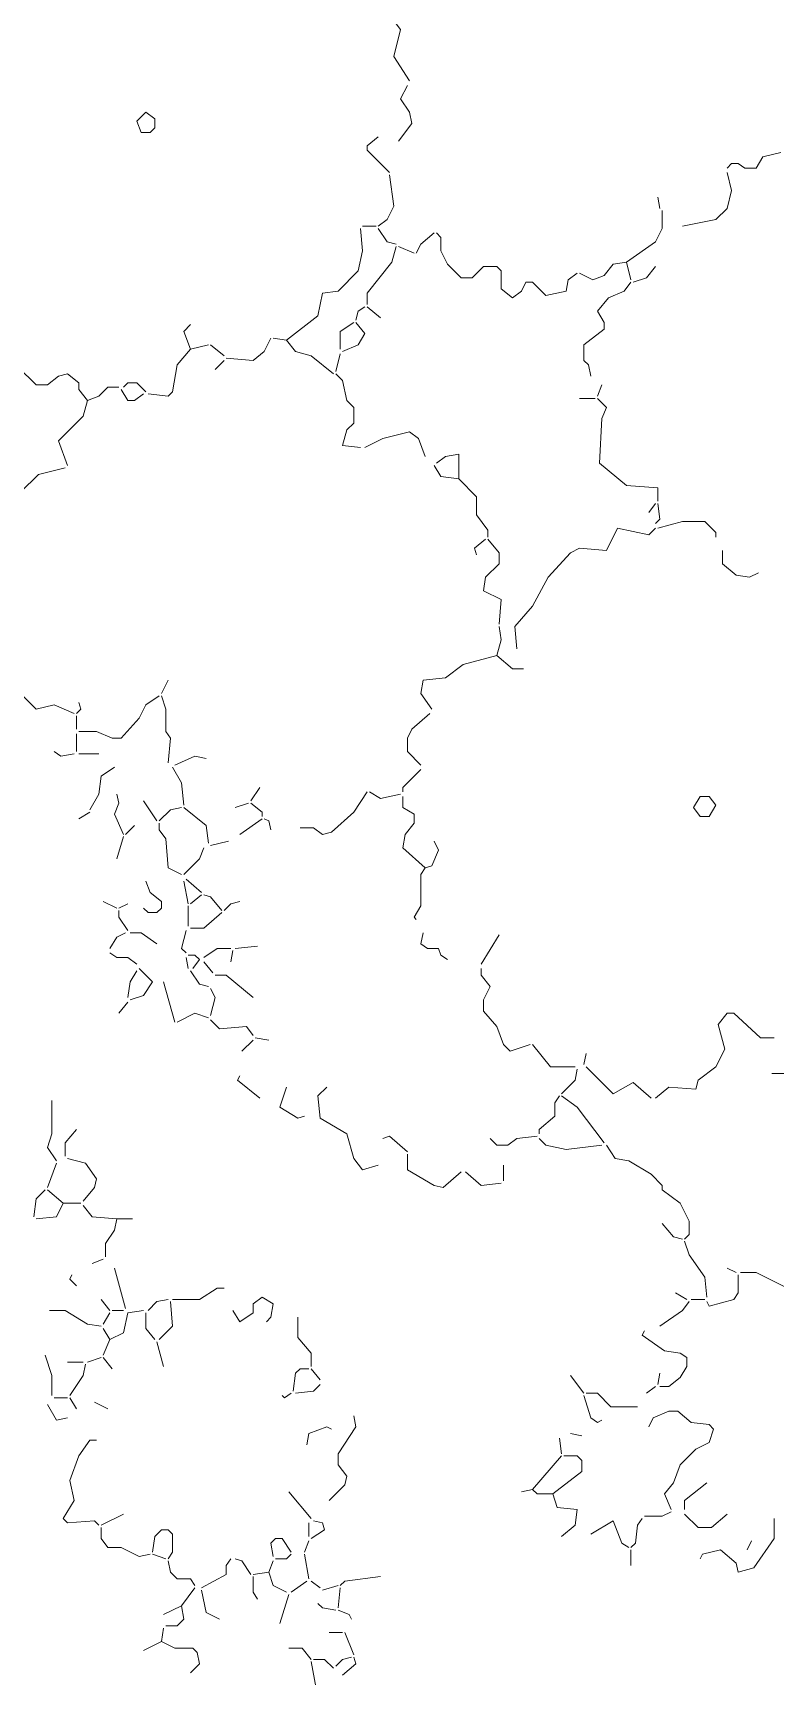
# Model space of a CAD drawing. Header units: millimetres. Extents: x 0 to 150953, y 0 to 85148.
# Drawn here: x 95980 to 105983, y 44307 to 66452 of the extents above; entities that cross this region are included whole.
import ezdxf

# ---------------------------------------------------------------- set-up
doc = ezdxf.new("R2010")
doc.units = ezdxf.units.MM
doc.layers.add('LINEWORK', color=7, linetype='CONTINUOUS', lineweight=0, plot=False)

msp = doc.modelspace()

# ---------------------------------------------------------------- linework, layer by layer
at = {"layer": 'LINEWORK'}
for points in [[(100574.846, 66919.333), (100514.589, 66768.686), (100815.895, 66648.161), (100936.409, 66497.513), (100846.018, 66135.95), (101056.934, 65804.515)], [(101026.8, 65744.253), (100936.409, 65563.471), (101056.934, 65382.689), (101087.068, 65232.042), (100906.286, 64990.998)], [(100635.114, 65051.26), (100484.455, 64930.735), (100484.455, 64870.478), (100785.761, 64569.172)], [(106058.563, 64840.345), (105817.513, 64780.088), (105727.122, 64629.434), (105576.475, 64629.434), (105486.084, 64689.697), (105395.693, 64689.697), (105335.436, 64629.434)], [(100785.761, 64539.044), (100846.018, 64117.218), (100755.627, 63936.436), (100635.114, 63846.046)], [(105335.436, 64569.172), (105395.693, 64328.134), (105335.436, 64087.09), (105184.777, 63936.436), (104732.823, 63846.046)], [(104401.394, 64237.743), (104431.528, 64087.09)], [(104461.651, 64056.961), (104461.651, 63815.917), (104371.26, 63635.135), (103979.574, 63363.963)], [(100394.064, 63815.917), (100424.198, 63514.616), (100363.941, 63243.444), (100092.769, 62972.271), (99881.853, 62942.137), (99821.596, 62640.836), (99399.765, 62309.402)], [(100424.198, 63846.046), (100604.98, 63846.046)], [(100635.114, 63815.917), (100755.627, 63635.135), (100876.152, 63605.007)], [(100876.152, 63574.873), (100815.895, 63363.963), (100484.455, 62942.137), (100484.455, 62791.49)], [(100906.286, 63574.873), (101117.191, 63484.482)], [(101388.363, 63755.655), (101207.582, 63605.007), (101147.325, 63484.482)], [(101418.497, 63755.655), (101478.754, 63695.398), (101478.754, 63514.616), (101569.145, 63333.835), (101749.926, 63153.053), (101900.585, 63153.053), (102051.233, 63303.701), (102232.014, 63303.701), (102292.271, 63243.444), (102292.271, 63002.4), (102442.93, 62881.88), (102563.444, 62972.271), (102623.712, 63092.791), (102714.103, 63092.791), (102894.884, 62912.009), (103166.057, 62972.271), (103196.18, 63122.919), (103316.704, 63213.31)], [(103979.574, 63363.963), (103798.792, 63333.835), (103678.268, 63183.181), (103527.62, 63122.919), (103346.838, 63213.31)], [(103979.574, 63363.963), (104039.831, 63122.919)], [(94669.32, 63213.31), (94850.101, 63032.528), (95362.312, 63032.528), (95332.178, 62821.618), (95211.665, 62670.965), (95211.665, 62460.055), (95302.055, 62369.664), (95302.055, 62279.273), (95452.703, 62038.229), (95754.01, 62038.229), (95784.132, 61947.844), (96025.182, 61706.794), (96175.83, 61706.794), (96326.477, 61827.319), (96447.002, 61857.453), (96597.65, 61736.928), (96597.65, 61646.537), (96718.175, 61495.89)], [(104371.26, 63303.701), (104250.746, 63153.053), (104069.965, 63092.791)], [(104039.831, 63092.791), (103949.44, 62972.271), (103738.524, 62881.88), (103587.877, 62701.099), (103678.268, 62550.446), (103678.268, 62460.055), (103407.095, 62249.145), (103407.095, 62038.229), (103467.352, 61977.967), (103497.486, 61827.319)], [(100454.332, 62761.356), (100363.941, 62701.099), (100333.807, 62580.574)], [(100484.455, 62761.356), (100665.237, 62610.708)], [(98104.171, 62520.317), (98013.78, 62429.926), (98104.171, 62188.882)], [(100303.673, 62550.446), (100122.892, 62429.926), (100122.892, 62188.882)], [(100333.807, 62550.446), (100454.332, 62399.792), (100363.941, 62249.145), (100153.026, 62158.754)], [(98345.209, 62249.145), (98104.171, 62188.882)], [(98375.343, 62249.145), (98556.125, 62098.492)], [(99188.861, 62339.536), (99098.47, 62158.754), (98947.811, 62038.229), (98586.248, 62068.363)], [(99218.984, 62339.536), (99399.765, 62309.402)], [(99399.765, 62309.402), (99520.29, 62158.754), (99731.206, 62098.492), (100032.501, 61857.453)], [(98104.171, 62188.882), (97923.389, 61977.967), (97863.121, 61616.404), (97802.864, 61556.147), (97531.692, 61586.281)], [(98556.125, 62038.229), (98435.6, 61917.71)], [(100122.892, 62128.62), (100062.635, 61887.576)], [(100062.635, 61857.453), (100153.026, 61767.062), (100213.283, 61495.89), (100303.673, 61405.499), (100303.673, 61194.583), (100213.283, 61104.193), (100153.026, 60893.277), (100394.064, 60863.154)], [(97139.995, 61676.671), (96989.347, 61676.671), (96868.822, 61556.147), (96718.175, 61495.89)], [(97170.129, 61646.537), (97260.52, 61495.89), (97350.91, 61495.89), (97471.435, 61586.281)], [(97200.263, 61676.671), (97260.52, 61736.928), (97381.044, 61736.928), (97501.558, 61616.404)], [(103648.134, 61706.794), (103587.877, 61556.147)], [(96718.175, 61495.89), (96657.918, 61284.974), (96326.477, 60953.545), (96447.002, 60622.105)], [(103346.838, 61526.013), (103557.743, 61526.013)], [(103587.877, 61526.013), (103708.401, 61405.499), (103648.134, 61254.84), (103618.011, 60652.238), (103979.574, 60350.932), (104401.394, 60320.809), (104401.394, 60140.028)], [(100454.332, 60863.154), (100695.371, 60983.668), (101056.934, 61074.059), (101177.459, 60983.668), (101267.849, 60742.629)], [(101418.497, 60652.238), (101539.022, 60742.629), (101719.804, 60772.763), (101719.804, 60441.323)], [(96416.868, 60591.982), (96055.305, 60501.591), (95814.266, 60260.541)], [(101388.363, 60622.105), (101478.754, 60471.457), (101719.804, 60441.323)], [(101719.804, 60441.323), (101960.842, 60200.284), (101960.842, 59959.246), (102111.49, 59748.33), (102111.49, 59657.939)], [(104371.26, 60109.894), (104280.869, 59989.369)], [(104401.394, 60109.894), (104431.528, 59898.978), (104371.26, 59838.721)], [(104401.394, 59778.464), (104732.823, 59868.855), (105034.13, 59868.855), (105184.777, 59718.196), (105184.777, 59657.939)], [(102081.367, 59627.806), (101930.708, 59507.292), (101960.842, 59416.901)], [(102111.49, 59627.806), (102262.148, 59447.024), (102262.148, 59296.376), (102081.367, 59115.595), (102051.233, 58934.813), (102292.271, 58814.288), (102262.148, 58482.859)], [(104371.26, 59778.464), (104280.869, 59688.073), (103859.049, 59778.464), (103708.401, 59477.158), (103346.838, 59507.292), (103226.313, 59447.024), (102925.007, 59115.595), (102714.103, 58723.897), (102473.053, 58452.725), (102503.187, 58151.43)], [(105275.168, 59477.158), (105275.168, 59296.376), (105455.95, 59145.729), (105636.732, 59115.595), (105757.256, 59175.851)], [(102262.148, 58452.725), (102292.271, 58271.943), (102232.014, 58061.039)], [(102232.014, 58061.039), (101780.06, 57940.514), (101539.022, 57759.732), (101237.715, 57729.598), (101207.582, 57548.817), (101358.24, 57337.912)], [(102232.014, 58061.039), (102442.93, 57880.257), (102593.578, 57880.257)], [(95693.742, 57669.341), (96025.182, 57337.912), (96266.221, 57398.169), (96537.393, 57277.644)], [(97802.864, 57729.598), (97712.474, 57548.817)], [(96597.65, 57428.303), (96627.784, 57337.912), (96567.527, 57277.644)], [(97682.34, 57518.694), (97501.558, 57398.169), (97411.167, 57217.387), (97170.129, 56946.215), (97049.604, 56946.215), (96838.699, 57036.606), (96597.65, 57036.606)], [(97712.474, 57518.694), (97772.73, 57337.912), (97772.73, 57036.606), (97832.998, 56946.215), (97802.864, 56614.786)], [(96567.527, 57247.521), (96567.527, 57066.74)], [(101328.106, 57277.644), (101087.068, 57066.74), (101026.8, 56946.215), (101026.8, 56765.433), (101207.582, 56584.652)], [(96567.527, 57006.472), (96567.527, 56765.433)], [(96266.221, 56765.433), (96356.611, 56705.176), (96537.393, 56735.299)], [(96597.65, 56735.299), (96868.822, 56735.299)], [(98315.075, 56675.043), (98164.428, 56705.176), (97893.255, 56584.652)], [(97079.738, 56554.518), (96898.956, 56434.004), (96868.822, 56192.954), (96748.309, 55982.05)], [(97863.121, 56554.518), (97983.646, 56343.613), (98013.78, 56042.307)], [(101207.582, 56524.395), (100966.543, 56283.345), (100966.543, 56223.088)], [(99038.202, 56283.345), (98917.688, 56102.564)], [(97109.872, 56192.954), (97139.995, 56072.441), (97079.738, 55921.782), (97200.263, 55650.61)], [(97471.435, 56102.564), (97652.217, 55831.391)], [(98887.554, 56072.441), (98706.773, 56012.173)], [(98917.688, 56072.441), (99068.336, 55951.916), (99068.336, 55891.659)], [(100484.455, 56223.088), (100303.673, 55951.916), (100002.378, 55680.744), (99881.853, 55650.61), (99761.328, 55741), (99580.547, 55741)], [(100514.589, 56223.088), (100665.237, 56132.698), (100936.409, 56192.954)], [(100966.543, 56162.832), (100966.543, 56012.173), (101117.191, 55921.782), (101117.191, 55801.268), (100996.677, 55650.61), (100966.543, 55469.828), (101267.849, 55198.655)], [(96748.309, 55951.916), (96597.65, 55861.525)], [(97983.646, 56012.173), (97832.998, 55982.05), (97682.34, 55831.391)], [(98013.78, 56012.173), (98315.075, 55771.134), (98345.209, 55530.096)], [(99068.336, 55861.525), (98767.029, 55650.61)], [(99098.47, 55861.525), (99158.727, 55831.391), (99188.861, 55710.877)], [(97200.263, 55620.487), (97109.872, 55319.18)], [(97350.91, 55771.134), (97230.386, 55650.61)], [(97682.34, 55801.268), (97682.34, 55710.877), (97772.73, 55590.353), (97802.864, 55198.655), (97983.646, 55108.265)], [(98284.952, 55469.828), (98224.685, 55319.18), (98013.78, 55108.265)], [(98616.382, 55560.219), (98375.343, 55499.962)], [(101388.363, 55560.219), (101448.631, 55439.705), (101358.24, 55228.789), (101267.849, 55198.655)], [(101267.849, 55198.655), (101207.582, 55108.265), (101207.582, 54686.445), (101117.191, 54535.797), (101147.325, 54505.663)], [(97501.558, 55017.874), (97561.826, 54867.226), (97712.474, 54746.701), (97712.474, 54656.311), (97652.217, 54596.054), (97531.692, 54596.054), (97471.435, 54656.311)], [(98013.78, 55017.874), (98074.037, 54716.578)], [(98043.903, 55048.008), (98254.819, 54867.226)], [(96929.09, 54746.701), (97109.872, 54656.311)], [(97260.52, 54716.578), (97139.995, 54656.311)], [(98254.819, 54837.092), (98104.171, 54716.578)], [(98284.952, 54837.092), (98375.343, 54806.969), (98525.991, 54626.188)], [(98767.029, 54746.701), (98646.516, 54716.578), (98556.125, 54626.188)], [(97139.995, 54626.188), (97139.995, 54535.797), (97260.52, 54355.015)], [(98074.037, 54686.445), (98074.037, 54415.272)], [(98525.991, 54596.054), (98284.952, 54385.138), (98104.171, 54385.138)], [(97230.386, 54324.881), (97109.872, 54264.624), (97019.481, 54113.966)], [(97290.653, 54324.881), (97441.301, 54324.881), (97652.217, 54174.234)], [(98043.903, 54355.015), (97983.646, 54113.966), (98043.903, 54053.709)], [(101237.715, 54324.881), (101207.582, 54174.234), (101297.972, 54113.966), (101448.631, 54113.966), (101478.754, 54023.575), (101569.145, 53963.318)], [(102262.148, 54294.747), (102021.099, 53903.061)], [(97019.481, 54053.709), (97109.872, 53993.452), (97260.52, 53993.452), (97381.044, 53903.061)], [(98646.516, 54113.966), (98465.734, 54113.966), (98284.952, 53993.452)], [(98676.639, 54083.843), (98646.516, 53933.184)], [(99008.079, 54144.1), (98706.773, 54113.966)], [(97411.167, 53842.793), (97591.949, 53662.012)], [(98043.903, 53993.452), (98074.037, 53842.793)], [(98074.037, 54023.575), (98164.428, 54023.575), (98224.685, 53963.318)], [(98224.685, 53963.318), (98134.294, 53842.793)], [(98284.952, 53933.184), (98405.466, 53782.536)], [(102021.099, 53842.793), (102021.099, 53752.402), (102141.624, 53601.755), (102051.233, 53420.973), (102051.233, 53270.325), (102232.014, 53059.41), (102322.405, 52818.371), (102412.796, 52727.98), (102683.969, 52818.371)], [(97381.044, 53812.67), (97290.653, 53662.012), (97260.52, 53451.107)], [(97591.949, 53662.012), (97471.435, 53481.23), (97290.653, 53420.973)], [(97742.608, 53662.012), (97893.255, 53119.667)], [(98104.171, 53812.67), (98224.685, 53631.889), (98345.209, 53601.755)], [(98435.6, 53752.402), (98586.248, 53752.402), (98947.811, 53451.107)], [(97260.52, 53390.839), (97139.995, 53240.191)], [(98375.343, 53571.621), (98435.6, 53451.107), (98375.343, 53210.057)], [(98345.209, 53179.935), (98164.428, 53240.191), (97923.389, 53119.667)], [(98375.343, 53149.801), (98495.857, 53029.276), (98857.42, 53059.41), (98947.811, 52938.885)], [(105968.172, 52908.762), (105787.39, 52908.762), (105425.827, 53240.191), (105335.436, 53240.191), (105214.911, 53089.544), (105305.302, 52758.103), (105184.777, 52517.065), (104943.739, 52336.283), (104913.605, 52215.759), (104552.042, 52245.892), (104371.26, 52095.245)], [(98947.811, 52878.628), (98797.163, 52727.98)], [(98977.945, 52908.762), (99158.727, 52878.628)], [(102714.103, 52818.371), (102955.141, 52517.065), (103286.57, 52517.065)], [(103316.704, 52486.931), (103286.57, 52336.283), (103105.789, 52155.502)], [(103437.229, 52697.847), (103407.095, 52547.199)], [(103437.229, 52517.065), (103798.792, 52155.502), (104069.965, 52306.149)], [(98767.029, 52396.54), (98736.907, 52336.283), (99038.202, 52095.245)], [(104069.965, 52306.149), (104311.003, 52095.245)], [(105938.038, 52426.674), (106118.82, 52426.674)], [(96236.087, 52065.111), (96236.087, 51613.157), (96175.83, 51432.375), (96296.354, 51251.593)], [(99399.765, 52245.892), (99309.374, 51974.72), (99550.424, 51824.072), (99640.815, 51854.195)], [(99942.11, 52245.892), (99821.596, 52125.368), (99851.719, 51824.072), (100213.283, 51613.157), (100303.673, 51281.727), (100424.198, 51131.069), (100635.114, 51191.337)], [(103075.666, 52125.368), (103015.398, 52034.977), (103015.398, 51854.195), (102804.493, 51673.414), (102804.493, 51613.157)], [(103105.789, 52125.368), (103316.704, 51974.72), (103678.268, 51492.632)], [(96567.527, 51673.414), (96416.868, 51492.632), (96416.868, 51311.85)], [(100695.371, 51552.9), (100785.761, 51583.023), (101026.8, 51372.118)], [(102774.359, 51583.023), (102503.187, 51552.9), (102382.662, 51462.509), (102232.014, 51462.509), (102141.624, 51552.9)], [(102804.493, 51552.9), (102894.884, 51462.509), (103166.057, 51402.241), (103648.134, 51462.509)], [(103708.401, 51462.509), (103828.915, 51281.727), (104009.697, 51251.593), (104311.003, 51070.812), (104461.651, 50920.164), (104461.651, 50859.896), (104702.7, 50679.115), (104823.214, 50438.076), (104823.214, 50257.294), (104762.957, 50197.038)], [(96296.354, 51221.46), (96175.83, 50890.03)], [(96447.002, 51281.727), (96688.041, 51221.46), (96838.699, 51010.555), (96808.565, 50890.03), (96657.918, 50709.249)], [(101026.8, 51341.984), (101026.8, 51131.069), (101388.363, 50920.164), (101508.888, 50890.03), (101749.926, 51100.946)], [(102322.405, 51191.337), (102322.405, 50980.421)], [(101810.194, 51100.946), (102021.099, 50920.164), (102292.271, 50950.287)], [(96145.696, 50859.896), (96025.182, 50739.383), (95995.048, 50498.333)], [(96175.83, 50859.896), (96386.745, 50679.115)], [(96386.745, 50679.115), (96296.354, 50498.333), (96025.182, 50468.21)], [(96386.745, 50679.115), (96627.784, 50679.115)], [(96657.918, 50648.992), (96778.431, 50498.333), (97109.872, 50468.21)], [(97109.872, 50468.21), (97079.738, 50317.551), (96959.213, 50136.77), (96959.213, 49955.988)], [(97109.872, 50468.21), (97320.776, 50468.21)], [(104461.651, 50407.942), (104612.31, 50227.161), (104732.823, 50197.038)], [(104762.957, 50166.904), (104823.214, 49986.122), (105034.13, 49684.816), (105064.264, 49413.643)], [(96929.09, 49925.865), (96778.431, 49865.597)], [(105516.218, 49745.084), (105727.122, 49745.084), (106148.954, 49534.168), (106389.992, 49805.34), (106540.64, 49865.597), (106661.165, 49865.597), (106751.555, 49775.206), (106932.337, 49714.95)], [(96507.259, 49714.95), (96477.136, 49654.693), (96567.527, 49564.302)], [(97079.738, 49805.34), (97230.386, 49262.995)], [(105486.084, 49714.95), (105486.084, 49473.911), (105425.827, 49383.52), (105094.387, 49293.129), (105064.264, 49353.386)], [(105335.436, 49805.34), (105455.95, 49745.084)], [(98556.125, 49534.168), (98465.734, 49534.168), (98224.685, 49383.52), (97863.121, 49383.52)], [(98767.029, 49082.214), (98947.811, 49202.739), (98947.811, 49323.252), (99068.336, 49413.643), (99218.984, 49323.252), (99188.861, 49142.471), (99128.593, 49082.214)], [(104642.433, 49473.911), (104793.091, 49383.52)], [(96205.964, 49232.862), (96416.868, 49232.862), (96718.175, 49052.08), (96898.956, 49021.957)], [(96898.956, 49383.52), (97019.481, 49232.862)], [(97019.481, 49202.739), (96929.09, 49052.08)], [(97260.52, 49202.739), (97200.263, 48931.566), (97019.481, 48841.175)], [(97049.604, 49232.862), (97200.263, 49232.862)], [(97471.435, 49232.862), (97260.52, 49202.739)], [(97501.558, 49202.739), (97501.558, 48991.823), (97622.083, 48841.175)], [(97802.864, 49383.52), (97652.217, 49353.386), (97531.692, 49232.862)], [(97832.998, 49353.386), (97863.121, 49021.957), (97682.34, 48841.175)], [(98676.639, 49232.862), (98767.029, 49082.214)], [(104823.214, 49353.386), (104732.823, 49232.862), (104431.528, 49021.957)], [(104853.348, 49383.52), (105034.13, 49383.52)], [(96929.09, 48991.823), (97019.481, 48841.175)], [(99550.424, 49142.471), (99550.424, 48871.298), (99731.206, 48660.394), (99731.206, 48479.612)], [(104220.612, 48961.689), (104190.479, 48901.432), (104491.785, 48690.517), (104702.7, 48660.394), (104793.091, 48600.126), (104793.091, 48479.612), (104702.7, 48328.953), (104552.042, 48208.44), (104431.528, 48208.44)], [(97019.481, 48841.175), (96929.09, 48630.26)], [(97652.217, 48811.041), (97742.608, 48479.612)], [(96145.696, 48630.26), (96236.087, 48359.087), (96236.087, 48087.915)], [(96447.002, 48539.869), (96657.918, 48539.869)], [(96688.041, 48509.735), (96657.918, 48359.087), (96477.136, 48087.915)], [(96898.956, 48600.126), (96718.175, 48539.869)], [(96929.09, 48600.126), (97049.604, 48449.478)], [(99701.072, 48449.478), (99580.547, 48449.478), (99520.29, 48389.221), (99490.156, 48148.172)], [(99731.206, 48449.478), (99851.719, 48298.83)], [(103226.313, 48359.087), (103407.095, 48118.049)], [(104431.528, 48389.221), (104401.394, 48238.563)], [(96266.221, 48057.781), (96447.002, 48057.781)], [(96477.136, 48057.781), (96567.527, 47907.133)], [(99460.033, 48118.049), (99369.642, 48057.781), (99339.508, 48087.915)], [(99851.719, 48238.563), (99761.328, 48148.172), (99520.29, 48118.049)], [(103407.095, 48087.915), (103497.486, 47786.608), (103587.877, 47726.352), (103648.134, 47756.486)], [(103437.229, 48118.049), (103587.877, 48118.049), (103768.658, 47937.267), (104130.222, 47937.267)], [(104371.26, 48208.44), (104250.746, 48118.049)], [(96175.83, 47967.39), (96296.354, 47756.486), (96447.002, 47786.608)], [(96808.565, 47997.524), (96989.347, 47907.133)], [(104280.869, 47666.095), (104341.137, 47786.608), (104552.042, 47876.999), (104672.567, 47876.999), (104853.348, 47726.352), (105094.387, 47696.218), (105154.655, 47635.961), (105094.387, 47455.179), (104913.605, 47364.788), (104702.7, 47153.873), (104612.31, 46912.834), (104491.785, 46762.187), (104582.176, 46551.271)], [(100002.378, 47635.961), (99942.11, 47666.095), (99701.072, 47575.704), (99670.938, 47425.045)], [(100303.673, 47816.742), (100333.807, 47666.095), (100092.769, 47304.531), (100092.769, 47153.873), (100213.283, 47003.225), (100183.16, 46882.7), (99972.244, 46671.796)], [(96838.699, 47485.313), (96748.309, 47485.313), (96597.65, 47274.397), (96477.136, 46942.968), (96537.393, 46671.796), (96386.745, 46430.746)], [(103075.666, 47515.436), (103105.789, 47304.531)], [(103226.313, 47575.704), (103376.961, 47545.57)], [(103105.789, 47274.397), (102714.103, 46822.443)], [(103135.923, 47274.397), (103316.704, 47274.397), (103376.961, 47214.141), (103376.961, 47063.482), (102985.275, 46762.187)], [(99429.899, 46792.309), (99731.206, 46430.746)], [(102714.103, 46822.443), (102563.444, 46792.309)], [(102714.103, 46822.443), (102774.359, 46762.187), (102985.275, 46762.187)], [(102985.275, 46762.187), (103045.532, 46581.405), (103316.704, 46551.271), (103286.57, 46340.355), (103105.789, 46189.708)], [(105064.264, 46912.834), (104762.957, 46671.796), (104762.957, 46551.271)], [(104582.176, 46521.137), (104461.651, 46460.88), (104220.612, 46460.88)], [(96386.745, 46430.746), (96447.002, 46370.489), (96808.565, 46400.623), (96868.822, 46340.355)], [(97200.263, 46491.014), (96898.956, 46340.355)], [(96898.956, 46310.232), (96898.956, 46159.576), (96989.347, 46039.057), (97170.129, 46039.057), (97411.167, 45918.535), (97561.826, 45948.666)], [(99701.072, 46370.489), (99701.072, 46189.708)], [(99761.328, 46400.623), (99881.853, 46370.489), (99911.987, 46280.099), (99731.206, 46159.576)], [(103497.486, 46219.839), (103798.792, 46400.623), (103919.306, 46099.317), (104009.697, 46039.057)], [(104190.479, 46430.746), (104130.222, 46340.355), (104100.088, 46099.317), (104039.831, 46039.057)], [(104762.957, 46491.014), (104943.739, 46310.232), (105124.521, 46310.232), (105335.436, 46491.014)], [(105968.172, 46430.746), (105968.172, 46159.576), (105696.999, 45767.885), (105486.084, 45707.622), (105455.95, 45828.144), (105245.045, 46008.926), (105003.996, 45948.666), (104973.873, 45888.404)], [(97591.949, 45978.795), (97622.083, 46189.708), (97712.474, 46280.099), (97802.864, 46280.099), (97863.121, 46219.839), (97863.121, 45978.795), (97802.864, 45888.404)], [(99460.033, 45978.795), (99339.508, 46159.576), (99249.117, 46159.576), (99188.861, 46099.317), (99218.984, 45918.535)], [(99701.072, 46129.448), (99640.815, 45978.795)], [(105666.866, 46129.448), (105606.609, 46008.926)], [(97591.949, 45948.666), (97772.73, 45888.404)], [(97802.864, 45858.276), (97832.998, 45707.622), (97923.389, 45617.232), (98104.171, 45617.232), (98164.428, 45526.841)], [(98646.516, 45888.404), (98586.248, 45798.013), (98586.248, 45677.494), (98254.819, 45496.712)], [(98706.773, 45888.404), (98797.163, 45858.276), (98917.688, 45677.494)], [(99218.984, 45858.276), (99158.727, 45707.622)], [(99460.033, 45948.666), (99399.765, 45888.404), (99249.117, 45888.404)], [(99640.815, 45948.666), (99701.072, 45617.232)], [(104039.831, 46008.926), (104039.831, 45798.013)], [(99158.727, 45707.622), (98947.811, 45677.494)], [(98947.811, 45647.363), (98947.811, 45436.45), (99008.079, 45346.059)], [(99158.727, 45707.622), (99218.984, 45526.841), (99399.765, 45436.45)], [(100665.237, 45647.363), (100183.16, 45587.103), (100122.892, 45526.841)], [(98164.428, 45496.712), (97983.646, 45255.668)], [(98254.819, 45466.581), (98315.075, 45165.278), (98495.857, 45074.887)], [(99429.899, 45406.322), (99309.374, 45014.627)], [(99670.938, 45587.103), (99460.033, 45436.45)], [(99731.206, 45587.103), (99851.719, 45496.712)], [(100092.769, 45526.841), (99881.853, 45466.581)], [(100122.892, 45496.712), (100092.769, 45225.54)], [(97983.646, 45255.668), (97742.608, 45135.149)], [(97983.646, 45255.668), (98013.78, 45074.887), (97923.389, 44984.496), (97772.73, 44984.496)], [(99821.596, 45285.8), (99881.853, 45225.54), (100062.635, 45195.409)], [(100092.769, 45195.409), (100243.416, 45135.149), (100273.55, 45074.887)], [(97712.474, 44773.586), (97471.435, 44653.064)], [(97742.608, 44954.367), (97712.474, 44773.586)], [(97712.474, 44773.586), (97893.255, 44683.195), (98134.294, 44683.195), (98194.562, 44622.933), (98224.685, 44472.282), (98104.171, 44351.76)], [(99972.244, 44894.105), (100153.026, 44894.105)], [(100183.16, 44894.105), (100303.673, 44592.804)], [(99429.899, 44683.195), (99610.681, 44683.195), (99731.206, 44532.542)], [(99761.328, 44532.542), (99911.987, 44532.542), (100032.501, 44412.023)], [(100273.55, 44562.673), (100153.026, 44532.542), (100062.635, 44442.151)], [(100303.673, 44562.673), (100333.807, 44472.282), (100153.026, 44321.632)], [(99731.206, 44502.413), (99821.596, 44020.328)]]:
    msp.add_lwpolyline(points, dxfattribs=at)
for points in [[(97501.558, 65382.689), (97381.044, 65262.17), (97441.301, 65111.517), (97561.826, 65111.517), (97622.083, 65171.779), (97622.083, 65292.299)], [(104973.873, 56162.832), (105094.387, 56162.832), (105184.777, 56042.307), (105094.387, 55891.659), (104973.873, 55891.659), (104883.482, 56012.173)]]:
    msp.add_lwpolyline(points, close=True, dxfattribs=at)

doc.saveas('drawing.dxf')
